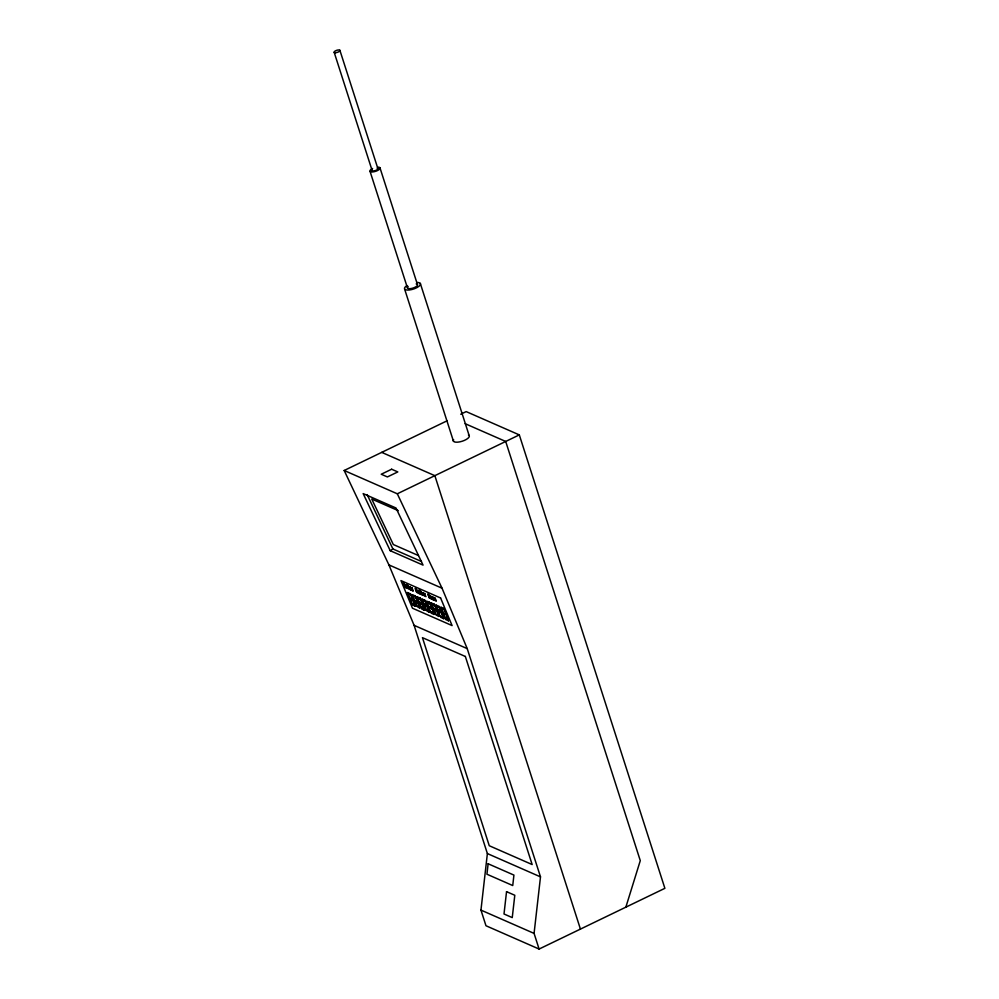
<?xml version="1.0" encoding="UTF-8"?>
<svg xmlns="http://www.w3.org/2000/svg" width="999" height="999" viewBox="0 0 999 999"><rect width="100%" height="100%" fill="white"/><g stroke="black" fill="none" stroke-linecap="round" stroke-linejoin="round"><path stroke-width="1.5" d="M460.739 414.223L466.183 411.6L519.305 434.89L664.884 888.323L539.098 949.05L485.976 925.748L480.956 910.101L487.375 853.571L414.098 625.337L388.911 564.897L344.18 470.492L447.015 420.841M539.098 949.05L534.078 933.403L540.496 876.872L467.22 648.626L442.033 588.199L397.302 493.793L344.18 470.492M432.018 608.279L429.533 602.222L431.78 608.891L428.771 606.992M441.57 612.462L439.085 606.405L441.333 613.074L438.324 611.188M625.849 907.167L640.284 860.639L505.694 441.458L465.159 423.688M390.222 550.699L423.052 565.109L395.991 507.992L363.161 493.593L390.222 550.699L392.907 548.963L421.453 561.475M397.302 493.793L519.305 434.89M381.718 452.372L434.852 475.674L580.431 929.095M398.264 510.664L371.753 499.038L393.319 544.53L418.431 555.556M388.911 564.897L442.033 588.199M424.8 601.286L421.628 599L424.563 600.049L427.235 606.181L424.75 600.124M427.385 602.409L429.57 603.371L429.345 602.135L426.411 601.098L428.521 606.743L426.573 601.922M431.281 607.529L428.883 606.48L428.596 607.342L430.232 611.75L428.646 607.092M440.834 611.713L438.436 610.664L438.149 611.538L439.785 615.946L438.211 611.276M419.568 608.066L416.034 605.806L418.781 606.593L419.93 607.979L417.807 602.335L418.968 606.668M429.12 612.262L425.586 610.002L428.334 610.776L429.495 612.175L427.372 606.53L428.521 610.864M438.673 616.445L435.139 614.185L437.887 614.972L439.048 616.358L436.925 610.714L438.074 615.047M414.098 625.337L467.22 648.626M487.375 853.571L540.496 876.872M480.956 910.101L534.078 933.403M443.106 613.286L446.228 614.647L443.219 612.762L445.117 617.857L442.982 613.374M433.554 609.09L436.675 610.464L433.666 608.578L435.564 613.661L433.429 609.178M419.218 602.809L422.34 604.183L419.33 602.285L421.228 607.38L419.093 602.897M414.435 600.711L417.57 602.085L414.56 600.199L416.446 605.282L414.323 600.799M409.665 598.613L412.787 599.987L409.777 598.101L411.675 603.184L409.54 598.713M367.17 494.63L392.907 548.963M420.304 283.404L469.155 435.539M379.945 167.732L417.42 284.453M339.885 50.287L377.847 168.506M334.19 52.373L372.152 170.592M370.042 171.366L407.517 288.099M404.645 289.148L453.484 441.296M416.72 282.48A8.392 2.96 -17.8 0 1 418.906 286.338A8.392 2.96 -17.8 0 1 407.105 290.06A8.392 2.96 -17.8 0 1 406.968 285.552M468.419 434.99A8.392 2.96 -17.8 0 1 462.112 441.258A8.392 2.96 -17.8 0 1 453.621 439.66M377.684 167.145A5.307 1.873 -17.8 0 1 378.783 169.805A5.307 1.873 -17.8 0 1 371.004 171.865A5.307 1.873 -17.8 0 1 372.602 168.494M377.135 168.194A3.047 1.074 -17.8 0 1 376.024 170.317A3.047 1.074 -17.8 0 1 372.078 170.33M416.183 283.916A5.307 1.873 -17.8 0 1 416.258 286.526A5.307 1.873 -17.8 0 1 409.428 288.686A5.307 1.873 -17.8 0 1 408.154 286.451M488.124 863.773L486.938 874.225L512.737 885.539L513.923 875.087L488.124 863.773M506.543 891.657L504.008 913.985L512.25 917.606L514.797 895.266L506.543 891.657M408.816 588.224L406.231 584.515L409.153 589.21L407.505 585.064L408.816 588.224M423.114 594.005L423.014 594.692C418.419 586.675 423.901 598.838 423.539 594.405L422.54 592.644L423.114 594.005M429.57 595.854L428.296 594.68L429.57 595.854M429.982 596.241L431.056 598.813L429.046 596.465L429.483 598.126L427.734 593.943L429.982 596.241M409.59 597.589L409.415 598.364L407.467 593.543L409.59 597.589M413.037 600.237L414.972 606.056L413.037 600.237M412.962 599.637L410.427 593.843L412.962 599.637M414.36 599.687L414.198 600.461L412.237 595.629L414.36 599.687M417.744 601.735L415.197 595.941L417.744 601.735M419.143 601.785L418.968 602.559L417.02 597.727L419.143 601.785M422.515 603.833L419.98 598.026L422.515 603.833M422.589 604.432L424.525 610.239L422.589 604.432M423.913 603.871L423.751 604.645L421.79 599.825L423.913 603.871M423.876 604.994L426.011 609.477L423.876 604.994M424.113 604.383L424.612 605.744L426.998 606.793L426.498 605.431L424.113 604.383M432.142 608.616L434.078 614.435L432.142 608.616M433.479 608.066L433.304 608.841L431.343 604.008L433.479 608.066M436.85 610.114L434.303 604.32L436.85 610.114M438.249 610.164L438.074 610.938L436.126 606.106L438.249 610.164M441.695 612.812L443.631 618.618L441.695 612.812M443.032 612.25L442.857 613.036L440.896 608.204L443.032 612.25M446.403 614.298L443.856 608.503L446.403 614.298M446.478 614.909L448.414 620.716L446.478 614.909M407.492 592.557L408.266 594.03L410.464 594.992L410.239 593.756L407.492 592.557M412.262 594.655L413.049 596.128L415.247 597.09L415.01 595.854L412.262 594.655M417.045 596.74L417.819 598.226L420.017 599.188L419.792 597.951L417.045 596.74M431.381 603.034L432.155 604.507L434.353 605.469L434.115 604.233L431.381 603.034M436.151 605.119L436.938 606.605L439.123 607.567L438.898 606.331L436.151 605.119M440.934 607.217L441.708 608.703L443.906 609.665L443.681 608.428L440.934 607.217M391.633 469.23L381.243 474.238L387.4 476.935L397.789 471.928L391.633 469.23M411.8 603.533L412.025 604.77L414.785 605.968L414.011 604.495L411.8 603.533M421.353 607.717L421.59 608.953L424.338 610.164L423.564 608.691L421.353 607.717M430.906 611.912L431.143 613.149L433.891 614.348L433.116 612.874L430.906 611.912M440.459 616.096L440.696 617.332L443.444 618.543L442.669 617.07L440.459 616.096M445.242 618.194L445.467 619.43L448.226 620.641L447.44 619.155L445.242 618.194M440.596 597.976L400.961 580.594L412.462 608.204L452.097 625.586L440.596 597.976M404.021 583.541L403.072 583.129L405.769 587.724L404.021 583.541M416.258 588.911L415.084 588.399L416.833 592.582L415.646 589.135L418.406 593.269L416.258 588.911M420.467 590.746L418.881 590.059L421.64 594.193L420.379 593.643L420.629 594.243L422.202 594.929L419.443 590.796L420.716 591.346L420.467 590.746M406.006 585.389L404.832 584.877L406.081 587.862L405.394 585.614L407.667 588.548L406.006 585.389M410.214 587.237L408.628 586.538L410.889 589.485L409.627 588.923L409.877 589.522L411.451 590.222L409.19 587.275L410.464 587.824L410.214 587.237M412.112 588.061L410.527 587.375L411.775 590.359L413.349 591.046L411.838 589.897L411.588 589.298L412.849 589.86L412.112 588.061M419.068 591.108L417.482 590.421L418.731 593.406L420.304 594.105L419.068 591.108M424.75 593.606L423.176 592.919L424.425 595.904L425.999 596.603L423.738 593.656L425 594.205L424.75 593.606M431.705 596.665L430.132 595.966L431.381 598.95L432.954 599.65L431.705 596.665M433.603 597.489L432.03 596.803L433.791 598.551L432.53 597.989L433.266 599.787L434.852 600.474L433.603 597.489M435.102 598.151L433.928 597.627C435.701 601.136 437.649 603.346 435.102 598.151M412.038 588.523L411.089 588.111L412.287 589.123L412.038 588.523M418.993 591.57L418.044 591.158L419.742 593.369L418.993 591.57M431.643 597.115L430.694 596.703L432.392 598.913L431.643 597.115M434.041 599.15L433.091 598.726L434.29 599.75L434.041 599.15M465.347 656.468L422.452 637.662L489.26 845.728L532.155 864.547L465.347 656.468M335.502 52.71A3.047 1.074 -17.8 0 0 339.96 50.549A3.047 1.074 -17.8 0 0 335.664 50.724A3.047 1.074 -17.8 0 0 335.502 52.71"/></g></svg>
